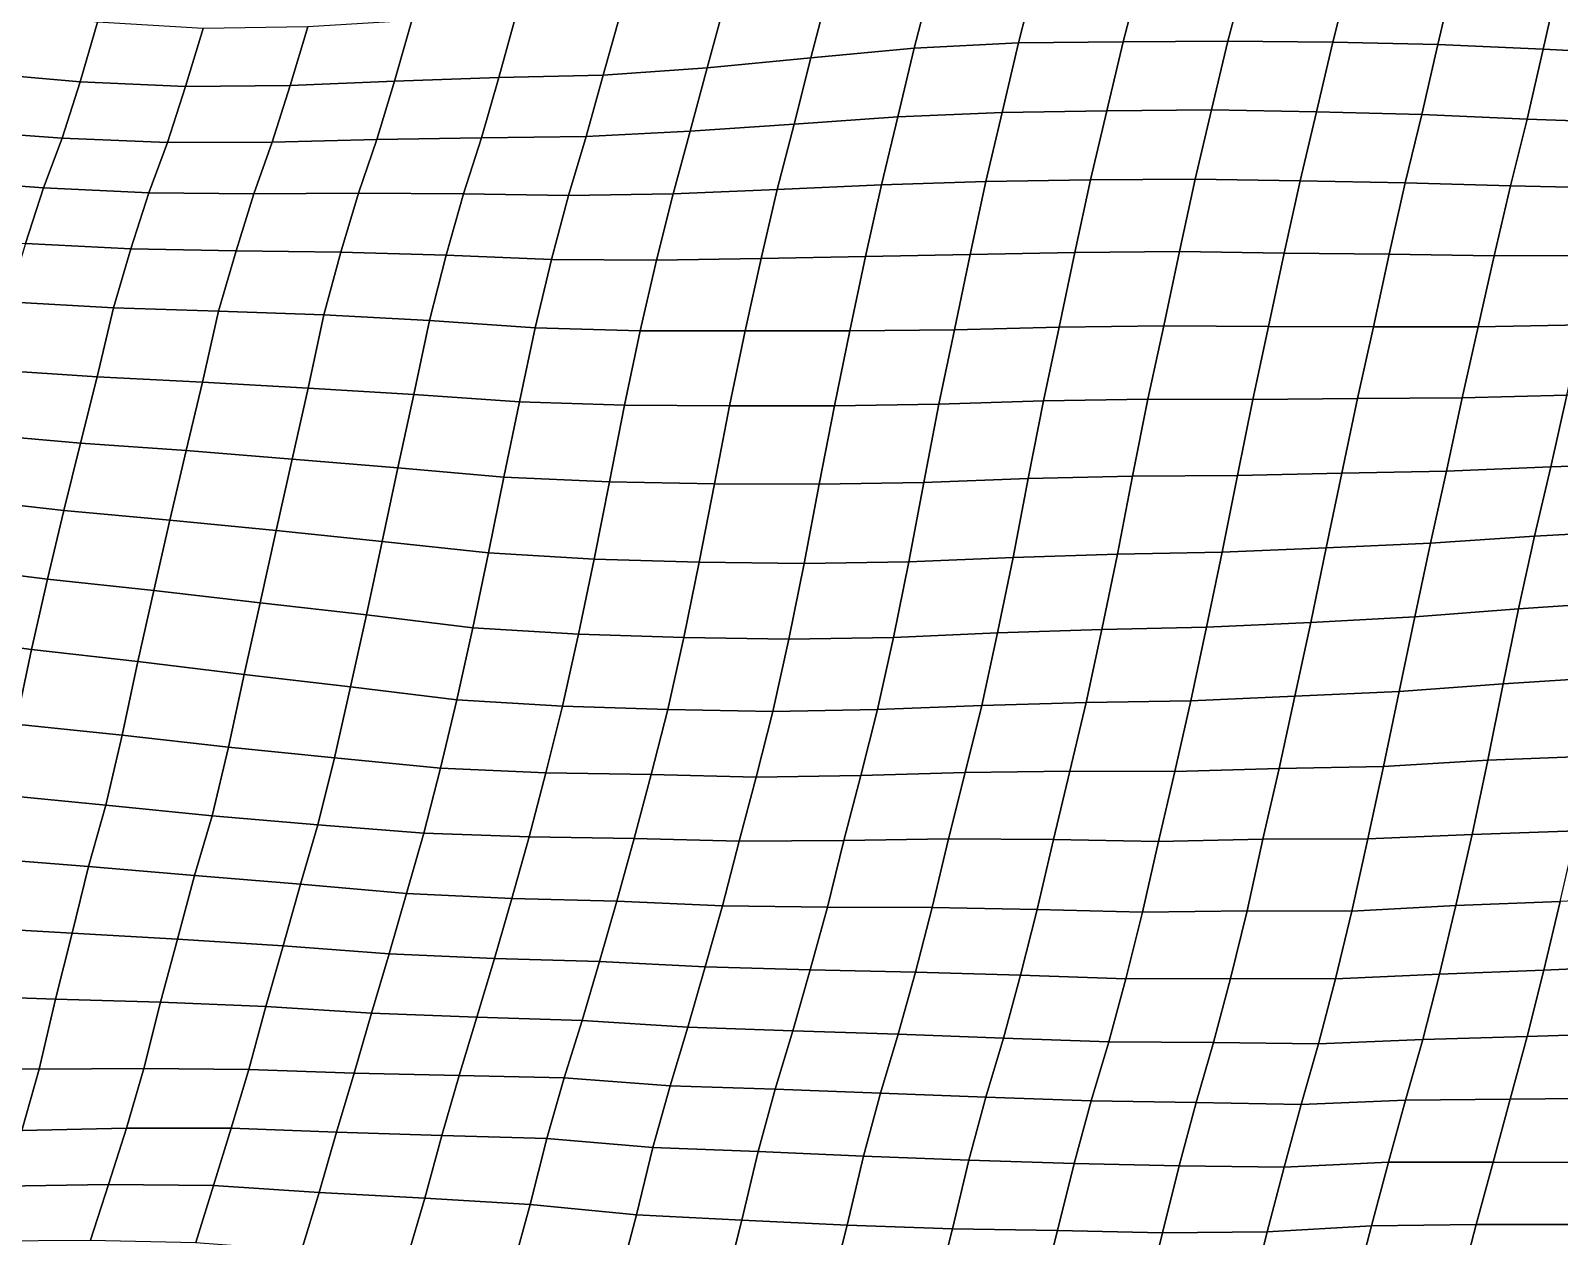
# Model space of a CAD drawing. Header units: metres. Extents: x -7.8 to 5.5, y -4.8 to 2.7.
# Drawn here: x -5.636 to -3.516, y -2.28 to -0.607 of the extents above; entities that cross this region are included whole.
import ezdxf

# ---------------------------------------------------------------- set-up
doc = ezdxf.new("R2010")
doc.units = ezdxf.units.M

msp = doc.modelspace()

# ---------------------------------------------------------------- linework, layer by layer
at = {"layer": 'C2'}
for points in [[(-4.5309, -0.55636, -10.81968), (-4.55441, -0.64493, -10.70221), (-4.41074, -0.63144, -10.66022), (-4.38752, -0.54056, -10.77562)], [(-4.38752, -0.54056, -10.77562), (-4.41074, -0.63144, -10.66022), (-4.26629, -0.62421, -10.62384), (-4.24313, -0.5329, -10.73885)], [(-4.24313, -0.5329, -10.73885), (-4.26629, -0.62421, -10.62384), (-4.12113, -0.62269, -10.5926), (-4.09772, -0.53336, -10.70938)], [(-4.09772, -0.53336, -10.70938), (-4.12113, -0.62269, -10.5926), (-3.97587, -0.62194, -10.56204), (-3.95244, -0.53272, -10.67892)], [(-3.95244, -0.53272, -10.67892), (-3.97587, -0.62194, -10.56204), (-3.83033, -0.62339, -10.53346), (-3.80725, -0.53142, -10.64787)], [(-3.80725, -0.53142, -10.64787), (-3.83033, -0.62339, -10.53346), (-3.68459, -0.62649, -10.50635), (-3.66203, -0.53035, -10.61702)], [(-3.66203, -0.53035, -10.61702), (-3.68459, -0.62649, -10.50635), (-3.53845, -0.63278, -10.48211), (-3.5162, -0.53421, -10.59061)], [(-3.5162, -0.53421, -10.59061), (-3.53845, -0.63278, -10.48211), (-3.39215, -0.64038, -10.45905), (-3.36984, -0.54226, -10.56794)], [(-4.81822, -0.58345, -10.90377), (-4.8421, -0.66905, -10.78363), (-4.69802, -0.65886, -10.7446), (-4.67424, -0.57249, -10.86404)], [(-4.67424, -0.57249, -10.86404), (-4.69802, -0.65886, -10.7446), (-4.55441, -0.64493, -10.70221), (-4.5309, -0.55636, -10.81968)], [(-5.69098, -0.57838, -11.07852), (-5.7147, -0.66519, -10.95947), (-5.56772, -0.67817, -10.94124), (-5.54349, -0.59543, -11.06394)], [(-5.25195, -0.60206, -11.01012), (-5.27635, -0.68349, -10.88624), (-5.13179, -0.67714, -10.85066), (-5.10772, -0.59308, -10.97217)], [(-5.10772, -0.59308, -10.97217), (-5.13179, -0.67714, -10.85066), (-4.98703, -0.67244, -10.81656), (-4.96315, -0.58684, -10.93669)], [(-4.96315, -0.58684, -10.93669), (-4.98703, -0.67244, -10.81656), (-4.8421, -0.66905, -10.78363), (-4.81822, -0.58345, -10.90377)], [(-5.54349, -0.59543, -11.06394), (-5.56772, -0.67817, -10.94124), (-5.42153, -0.68489, -10.91739), (-5.39703, -0.60424, -11.04196)], [(-5.39703, -0.60424, -11.04196), (-5.42153, -0.68489, -10.91739), (-5.27635, -0.68349, -10.88624), (-5.25195, -0.60206, -11.01012)], [(-4.55441, -0.64493, -10.70221), (-4.5775, -0.73679, -10.5877), (-4.43339, -0.72681, -10.54886), (-4.41074, -0.63144, -10.66022)], [(-4.41074, -0.63144, -10.66022), (-4.43339, -0.72681, -10.54886), (-4.28877, -0.72101, -10.51377), (-4.26629, -0.62421, -10.62384)], [(-4.26629, -0.62421, -10.62384), (-4.28877, -0.72101, -10.51377), (-4.14374, -0.7184, -10.48154), (-4.12113, -0.62269, -10.5926)], [(-4.12113, -0.62269, -10.5926), (-4.14374, -0.7184, -10.48154), (-3.99853, -0.71721, -10.45059), (-3.97587, -0.62194, -10.56204)], [(-3.97587, -0.62194, -10.56204), (-3.99853, -0.71721, -10.45059), (-3.85282, -0.72009, -10.42329), (-3.83033, -0.62339, -10.53346)], [(-3.83033, -0.62339, -10.53346), (-3.85282, -0.72009, -10.42329), (-3.70701, -0.72373, -10.39667), (-3.68459, -0.62649, -10.50635)], [(-3.68459, -0.62649, -10.50635), (-3.70701, -0.72373, -10.39667), (-3.56089, -0.72991, -10.37233), (-3.53845, -0.63278, -10.48211)], [(-3.53845, -0.63278, -10.48211), (-3.56089, -0.72991, -10.37233), (-3.41486, -0.73531, -10.3473), (-3.39215, -0.64038, -10.45905)], [(-4.69802, -0.65886, -10.7446), (-4.72161, -0.74676, -10.62654), (-4.5775, -0.73679, -10.5877), (-4.55441, -0.64493, -10.70221)], [(-5.7147, -0.66519, -10.95947), (-5.73921, -0.74573, -10.83481), (-5.59255, -0.75619, -10.81431), (-5.56772, -0.67817, -10.94124)], [(-5.56772, -0.67817, -10.94124), (-5.59255, -0.75619, -10.81431), (-5.44644, -0.76225, -10.78986), (-5.42153, -0.68489, -10.91739)], [(-5.27635, -0.68349, -10.88624), (-5.30113, -0.76183, -10.75961), (-5.15622, -0.75834, -10.72658), (-5.13179, -0.67714, -10.85066)], [(-5.13179, -0.67714, -10.85066), (-5.15622, -0.75834, -10.72658), (-5.01115, -0.75606, -10.69465), (-4.98703, -0.67244, -10.81656)], [(-4.98703, -0.67244, -10.81656), (-5.01115, -0.75606, -10.69465), (-4.86603, -0.75421, -10.66311), (-4.8421, -0.66905, -10.78363)], [(-4.8421, -0.66905, -10.78363), (-4.86603, -0.75421, -10.66311), (-4.72161, -0.74676, -10.62654), (-4.69802, -0.65886, -10.7446)], [(-5.42153, -0.68489, -10.91739), (-5.44644, -0.76225, -10.78986), (-5.30113, -0.76183, -10.75961), (-5.27635, -0.68349, -10.88624)], [(-4.28877, -0.72101, -10.51377), (-4.31138, -0.81671, -10.40271), (-4.16632, -0.81432, -10.37067), (-4.14374, -0.7184, -10.48154)], [(-4.14374, -0.7184, -10.48154), (-4.16632, -0.81432, -10.37067), (-4.02111, -0.81324, -10.33982), (-3.99853, -0.71721, -10.45059)], [(-3.99853, -0.71721, -10.45059), (-4.02111, -0.81324, -10.33982), (-3.87543, -0.81579, -10.31222), (-3.85282, -0.72009, -10.42329)], [(-3.85282, -0.72009, -10.42329), (-3.87543, -0.81579, -10.31222), (-3.72975, -0.81845, -10.28473), (-3.70701, -0.72373, -10.39667)], [(-4.72161, -0.74676, -10.62654), (-4.74534, -0.83346, -10.50739), (-4.60072, -0.82766, -10.4723), (-4.5775, -0.73679, -10.5877)], [(-4.5775, -0.73679, -10.5877), (-4.60072, -0.82766, -10.4723), (-4.4562, -0.82098, -10.43642), (-4.43339, -0.72681, -10.54886)], [(-4.43339, -0.72681, -10.54886), (-4.4562, -0.82098, -10.43642), (-4.31138, -0.81671, -10.40271), (-4.28877, -0.72101, -10.51377)], [(-3.70701, -0.72373, -10.39667), (-3.72975, -0.81845, -10.28473), (-3.58387, -0.82265, -10.25861), (-3.56089, -0.72991, -10.37233)], [(-3.56089, -0.72991, -10.37233), (-3.58387, -0.82265, -10.25861), (-3.43813, -0.82574, -10.2315), (-3.41486, -0.73531, -10.3473)], [(-5.73921, -0.74573, -10.83481), (-5.76519, -0.81452, -10.69959), (-5.61847, -0.82542, -10.67948), (-5.59255, -0.75619, -10.81431)], [(-5.59255, -0.75619, -10.81431), (-5.61847, -0.82542, -10.67948), (-5.47224, -0.83247, -10.65593), (-5.44644, -0.76225, -10.78986)], [(-5.44644, -0.76225, -10.78986), (-5.47224, -0.83247, -10.65593), (-5.32673, -0.8337, -10.62715), (-5.30113, -0.76183, -10.75961)], [(-5.30113, -0.76183, -10.75961), (-5.32673, -0.8337, -10.62715), (-5.18151, -0.83262, -10.5963), (-5.15622, -0.75834, -10.72658)], [(-5.15622, -0.75834, -10.72658), (-5.18151, -0.83262, -10.5963), (-5.03603, -0.83363, -10.56732), (-5.01115, -0.75606, -10.69465)], [(-5.01115, -0.75606, -10.69465), (-5.03603, -0.83363, -10.56732), (-4.89036, -0.83618, -10.53972), (-4.86603, -0.75421, -10.66311)], [(-4.86603, -0.75421, -10.66311), (-4.89036, -0.83618, -10.53972), (-4.74534, -0.83346, -10.50739), (-4.72161, -0.74676, -10.62654)], [(-5.76519, -0.81452, -10.69959), (-5.78993, -0.89319, -10.57324), (-5.64338, -0.90277, -10.55196), (-5.61847, -0.82542, -10.67948)], [(-5.61847, -0.82542, -10.67948), (-5.64338, -0.90277, -10.55196), (-5.4971, -0.91016, -10.5287), (-5.47224, -0.83247, -10.65593)], [(-4.60072, -0.82766, -10.4723), (-4.6233, -0.92358, -10.36144), (-4.47832, -0.92064, -10.32891), (-4.4562, -0.82098, -10.43642)], [(-4.4562, -0.82098, -10.43642), (-4.47832, -0.92064, -10.32891), (-4.33329, -0.91802, -10.29668), (-4.31138, -0.81671, -10.40271)], [(-4.31138, -0.81671, -10.40271), (-4.33329, -0.91802, -10.29668), (-4.18829, -0.91519, -10.26425), (-4.16632, -0.81432, -10.37067)], [(-4.16632, -0.81432, -10.37067), (-4.18829, -0.91519, -10.26425), (-4.04311, -0.91378, -10.2331), (-4.02111, -0.81324, -10.33982)], [(-4.02111, -0.81324, -10.33982), (-4.04311, -0.91378, -10.2331), (-3.89751, -0.91578, -10.20501), (-3.87543, -0.81579, -10.31222)], [(-3.87543, -0.81579, -10.31222), (-3.89751, -0.91578, -10.20501), (-3.75193, -0.91756, -10.17672), (-3.72975, -0.81845, -10.28473)], [(-3.72975, -0.81845, -10.28473), (-3.75193, -0.91756, -10.17672), (-3.60633, -0.91956, -10.14863), (-3.58387, -0.82265, -10.25861)], [(-3.58387, -0.82265, -10.25861), (-3.60633, -0.91956, -10.14863), (-3.461, -0.91936, -10.11857), (-3.43813, -0.82574, -10.2315)], [(-5.47224, -0.83247, -10.65593), (-5.4971, -0.91016, -10.5287), (-5.35142, -0.91282, -10.5012), (-5.32673, -0.8337, -10.62715)], [(-5.32673, -0.8337, -10.62715), (-5.35142, -0.91282, -10.5012), (-5.20584, -0.91459, -10.47291), (-5.18151, -0.83262, -10.5963)], [(-5.18151, -0.83262, -10.5963), (-5.20584, -0.91459, -10.47291), (-5.05996, -0.91879, -10.44679), (-5.03603, -0.83363, -10.56732)], [(-5.03603, -0.83363, -10.56732), (-5.05996, -0.91879, -10.44679), (-4.91385, -0.92486, -10.42235), (-4.89036, -0.83618, -10.53972)], [(-4.89036, -0.83618, -10.53972), (-4.91385, -0.92486, -10.42235), (-4.76837, -0.92587, -10.39337), (-4.74534, -0.83346, -10.50739)], [(-4.74534, -0.83346, -10.50739), (-4.76837, -0.92587, -10.39337), (-4.6233, -0.92358, -10.36144), (-4.60072, -0.82766, -10.4723)], [(-5.64338, -0.90277, -10.55196), (-5.66786, -0.98354, -10.42749), (-5.52144, -0.99202, -10.40521), (-5.4971, -0.91016, -10.5287)], [(-5.4971, -0.91016, -10.5287), (-5.52144, -0.99202, -10.40521), (-5.37554, -0.99644, -10.37929), (-5.35142, -0.91282, -10.5012)], [(-5.35142, -0.91282, -10.5012), (-5.37554, -0.99644, -10.37929), (-5.22952, -1.00173, -10.35416), (-5.20584, -0.91459, -10.47291)], [(-5.20584, -0.91459, -10.47291), (-5.22952, -1.00173, -10.35416), (-5.08323, -1.00922, -10.331), (-5.05996, -0.91879, -10.44679)], [(-5.05996, -0.91879, -10.44679), (-5.08323, -1.00922, -10.331), (-4.93657, -1.01968, -10.3105), (-4.91385, -0.92486, -10.42235)], [(-4.91385, -0.92486, -10.42235), (-4.93657, -1.01968, -10.3105), (-4.79073, -1.02355, -10.28409), (-4.76837, -0.92587, -10.39337)], [(-4.76837, -0.92587, -10.39337), (-4.79073, -1.02355, -10.28409), (-4.64534, -1.0239, -10.25452), (-4.6233, -0.92358, -10.36144)], [(-4.6233, -0.92358, -10.36144), (-4.64534, -1.0239, -10.25452), (-4.49999, -1.02381, -10.22455), (-4.47832, -0.92064, -10.32891)], [(-4.47832, -0.92064, -10.32891), (-4.49999, -1.02381, -10.22455), (-4.35483, -1.0223, -10.19331), (-4.33329, -0.91802, -10.29668)], [(-4.33329, -0.91802, -10.29668), (-4.35483, -1.0223, -10.19331), (-4.20994, -1.01858, -10.16009), (-4.18829, -0.91519, -10.26425)], [(-4.18829, -0.91519, -10.26425), (-4.20994, -1.01858, -10.16009), (-4.06483, -1.01663, -10.12845), (-4.04311, -0.91378, -10.2331)], [(-4.04311, -0.91378, -10.2331), (-4.06483, -1.01663, -10.12845), (-3.91934, -1.01775, -10.09957), (-3.89751, -0.91578, -10.20501)], [(-3.89751, -0.91578, -10.20501), (-3.91934, -1.01775, -10.09957), (-3.77394, -1.0181, -10.07), (-3.75193, -0.91756, -10.17672)], [(-3.75193, -0.91756, -10.17672), (-3.77394, -1.0181, -10.07), (-3.62858, -1.01812, -10.04013), (-3.60633, -0.91956, -10.14863)], [(-3.60633, -0.91956, -10.14863), (-3.62858, -1.01812, -10.04013), (-3.4836, -1.01518, -10.00761), (-3.461, -0.91936, -10.11857)], [(-5.66786, -0.98354, -10.42749), (-5.69065, -1.07781, -10.31514), (-5.54406, -1.08772, -10.29415), (-5.52144, -0.99202, -10.40521)], [(-5.52144, -0.99202, -10.40521), (-5.54406, -1.08772, -10.29415), (-5.39781, -1.09489, -10.2707), (-5.37554, -0.99644, -10.37929)], [(-5.37554, -0.99644, -10.37929), (-5.39781, -1.09489, -10.2707), (-5.25143, -1.10304, -10.24813), (-5.22952, -1.00173, -10.35416)], [(-5.22952, -1.00173, -10.35416), (-5.25143, -1.10304, -10.24813), (-5.10495, -1.11207, -10.22635), (-5.08323, -1.00922, -10.331)], [(-5.08323, -1.00922, -10.331), (-5.10495, -1.11207, -10.22635), (-4.95832, -1.12231, -10.20565), (-4.93657, -1.01968, -10.3105)], [(-4.20994, -1.01858, -10.16009), (-4.23173, -1.12088, -10.05494), (-4.08669, -1.11837, -10.02281), (-4.06483, -1.01663, -10.12845)], [(-4.06483, -1.01663, -10.12845), (-4.08669, -1.11837, -10.02281), (-3.94128, -1.11883, -9.99334), (-3.91934, -1.01775, -10.09957)], [(-3.91934, -1.01775, -10.09957), (-3.94128, -1.11883, -9.99334), (-3.79609, -1.11754, -9.96229), (-3.77394, -1.0181, -10.07)], [(-3.62858, -1.01812, -10.04013), (-3.65084, -1.11668, -9.93164), (-3.50592, -1.11319, -9.89862), (-3.4836, -1.01518, -10.00761)], [(-4.93657, -1.01968, -10.3105), (-4.95832, -1.12231, -10.20565), (-4.81241, -1.12672, -10.17973), (-4.79073, -1.02355, -10.28409)], [(-4.79073, -1.02355, -10.28409), (-4.81241, -1.12672, -10.17973), (-4.6669, -1.12795, -10.15095), (-4.64534, -1.0239, -10.25452)], [(-4.64534, -1.0239, -10.25452), (-4.6669, -1.12795, -10.15095), (-4.52158, -1.12776, -10.12089), (-4.49999, -1.02381, -10.22455)], [(-4.49999, -1.02381, -10.22455), (-4.52158, -1.12776, -10.12089), (-4.37652, -1.12536, -10.08885), (-4.35483, -1.0223, -10.19331)], [(-4.35483, -1.0223, -10.19331), (-4.37652, -1.12536, -10.08885), (-4.23173, -1.12088, -10.05494), (-4.20994, -1.01858, -10.16009)], [(-3.77394, -1.0181, -10.07), (-3.79609, -1.11754, -9.96229), (-3.65084, -1.11668, -9.93164), (-3.62858, -1.01812, -10.04013)], [(-5.69065, -1.07781, -10.31514), (-5.71411, -1.16671, -10.19797), (-5.56715, -1.17958, -10.17964), (-5.54406, -1.08772, -10.29415)], [(-5.54406, -1.08772, -10.29415), (-5.56715, -1.17958, -10.17964), (-5.4205, -1.18993, -10.15904), (-5.39781, -1.09489, -10.2707)], [(-5.39781, -1.09489, -10.2707), (-5.4205, -1.18993, -10.15904), (-5.27369, -1.2016, -10.13963), (-5.25143, -1.10304, -10.24813)], [(-5.25143, -1.10304, -10.24813), (-5.27369, -1.2016, -10.13963), (-5.12684, -1.2136, -10.12051), (-5.10495, -1.11207, -10.22635)], [(-5.10495, -1.11207, -10.22635), (-5.12684, -1.2136, -10.12051), (-4.97982, -1.22691, -10.10258), (-4.95832, -1.12231, -10.20565)], [(-4.95832, -1.12231, -10.20565), (-4.97982, -1.22691, -10.10258), (-4.83366, -1.2333, -10.07843), (-4.81241, -1.12672, -10.17973)], [(-4.37652, -1.12536, -10.08885), (-4.39751, -1.23403, -9.98943), (-4.25283, -1.22867, -9.95473), (-4.23173, -1.12088, -10.05494)], [(-4.23173, -1.12088, -10.05494), (-4.25283, -1.22867, -9.95473), (-4.1079, -1.22528, -9.92181), (-4.08669, -1.11837, -10.02281)], [(-4.08669, -1.11837, -10.02281), (-4.1079, -1.22528, -9.92181), (-3.96268, -1.22421, -9.89096), (-3.94128, -1.11883, -9.99334)], [(-3.94128, -1.11883, -9.99334), (-3.96268, -1.22421, -9.89096), (-3.81768, -1.22137, -9.85853), (-3.79609, -1.11754, -9.96229)], [(-3.79609, -1.11754, -9.96229), (-3.81768, -1.22137, -9.85853), (-3.67271, -1.21832, -9.8259), (-3.65084, -1.11668, -9.93164)], [(-3.65084, -1.11668, -9.93164), (-3.67271, -1.21832, -9.8259), (-3.52807, -1.21263, -9.79091), (-3.50592, -1.11319, -9.89862)], [(-3.50592, -1.11319, -9.89862), (-3.52807, -1.21263, -9.79091), (-3.3833, -1.20792, -9.7568), (-3.36094, -1.11024, -9.86609)], [(-4.81241, -1.12672, -10.17973), (-4.83366, -1.2333, -10.07843), (-4.68796, -1.23607, -10.05103), (-4.6669, -1.12795, -10.15095)], [(-4.6669, -1.12795, -10.15095), (-4.68796, -1.23607, -10.05103), (-4.54254, -1.23664, -10.02166), (-4.52158, -1.12776, -10.12089)], [(-4.52158, -1.12776, -10.12089), (-4.54254, -1.23664, -10.02166), (-4.39751, -1.23403, -9.98943), (-4.37652, -1.12536, -10.08885)], [(-5.71411, -1.16671, -10.19797), (-5.7375, -1.25626, -10.08139), (-5.59006, -1.27287, -10.06641), (-5.56715, -1.17958, -10.17964)], [(-5.56715, -1.17958, -10.17964), (-5.59006, -1.27287, -10.06641), (-5.44303, -1.2863, -10.04857), (-5.4205, -1.18993, -10.15904)], [(-5.4205, -1.18993, -10.15904), (-5.44303, -1.2863, -10.04857), (-5.29585, -1.30093, -10.03182), (-5.27369, -1.2016, -10.13963)], [(-5.27369, -1.2016, -10.13963), (-5.29585, -1.30093, -10.03182), (-5.14864, -1.31578, -10.01527), (-5.12684, -1.2136, -10.12051)], [(-3.52807, -1.21263, -9.79091), (-3.55067, -1.30844, -9.67995), (-3.40629, -1.30066, -9.64308), (-3.3833, -1.20792, -9.7568)], [(-5.12684, -1.2136, -10.12051), (-5.14864, -1.31578, -10.01527), (-5.00126, -1.33195, -9.9999), (-4.97982, -1.22691, -10.10258)], [(-4.97982, -1.22691, -10.10258), (-5.00126, -1.33195, -9.9999), (-4.85486, -1.34032, -9.97753), (-4.83366, -1.2333, -10.07843)], [(-4.39751, -1.23403, -9.98943), (-4.41831, -1.34423, -9.89138), (-4.27368, -1.33843, -9.85629), (-4.25283, -1.22867, -9.95473)], [(-4.25283, -1.22867, -9.95473), (-4.27368, -1.33843, -9.85629), (-4.12892, -1.33373, -9.82218), (-4.1079, -1.22528, -9.92181)], [(-4.1079, -1.22528, -9.92181), (-4.12892, -1.33373, -9.82218), (-3.98395, -1.33068, -9.78956), (-3.96268, -1.22421, -9.89096)], [(-3.96268, -1.22421, -9.89096), (-3.98395, -1.33068, -9.78956), (-3.83932, -1.32488, -9.75447), (-3.81768, -1.22137, -9.85853)], [(-3.81768, -1.22137, -9.85853), (-3.83932, -1.32488, -9.75447), (-3.69481, -1.31809, -9.71849), (-3.67271, -1.21832, -9.8259)], [(-3.67271, -1.21832, -9.8259), (-3.69481, -1.31809, -9.71849), (-3.55067, -1.30844, -9.67995), (-3.52807, -1.21263, -9.79091)], [(-4.83366, -1.2333, -10.07843), (-4.85486, -1.34032, -9.97753), (-4.70895, -1.34474, -9.9516), (-4.68796, -1.23607, -10.05103)], [(-4.68796, -1.23607, -10.05103), (-4.70895, -1.34474, -9.9516), (-4.56337, -1.34663, -9.92342), (-4.54254, -1.23664, -10.02166)], [(-4.54254, -1.23664, -10.02166), (-4.56337, -1.34663, -9.92342), (-4.41831, -1.34423, -9.89138), (-4.39751, -1.23403, -9.98943)], [(-5.7375, -1.25626, -10.08139), (-5.76036, -1.34999, -9.96855), (-5.61269, -1.36847, -9.95525), (-5.59006, -1.27287, -10.06641)], [(-5.59006, -1.27287, -10.06641), (-5.61269, -1.36847, -9.95525), (-5.4654, -1.38398, -9.93929), (-5.44303, -1.2863, -10.04857)], [(-5.44303, -1.2863, -10.04857), (-5.4654, -1.38398, -9.93929), (-5.31792, -1.40092, -9.92461), (-5.29585, -1.30093, -10.03182)], [(-5.29585, -1.30093, -10.03182), (-5.31792, -1.40092, -9.92461), (-5.17048, -1.41764, -9.90973), (-5.14864, -1.31578, -10.01527)], [(-3.69481, -1.31809, -9.71849), (-3.71659, -1.42049, -9.61344), (-3.57265, -1.4092, -9.57342), (-3.55067, -1.30844, -9.67995)], [(-3.55067, -1.30844, -9.67995), (-3.57265, -1.4092, -9.57342), (-3.42847, -1.39977, -9.53508), (-3.40629, -1.30066, -9.64308)], [(-5.14864, -1.31578, -10.01527), (-5.17048, -1.41764, -9.90973), (-5.02288, -1.43557, -9.89594), (-5.00126, -1.33195, -9.9999)], [(-5.00126, -1.33195, -9.9999), (-5.02288, -1.43557, -9.89594), (-4.8764, -1.4446, -9.87416), (-4.85486, -1.34032, -9.97753)], [(-4.27368, -1.33843, -9.85629), (-4.29521, -1.44282, -9.75302), (-4.15044, -1.43811, -9.71891), (-4.12892, -1.33373, -9.82218)], [(-4.12892, -1.33373, -9.82218), (-4.15044, -1.43811, -9.71891), (-4.0055, -1.43484, -9.68609), (-3.98395, -1.33068, -9.78956)], [(-3.98395, -1.33068, -9.78956), (-4.0055, -1.43484, -9.68609), (-3.86094, -1.42849, -9.65051), (-3.83932, -1.32488, -9.75447)], [(-3.83932, -1.32488, -9.75447), (-3.86094, -1.42849, -9.65051), (-3.71659, -1.42049, -9.61344), (-3.69481, -1.31809, -9.71849)], [(-5.76036, -1.34999, -9.96855), (-5.78286, -1.44657, -9.85828), (-5.63511, -1.46571, -9.84557), (-5.61269, -1.36847, -9.95525)], [(-4.85486, -1.34032, -9.97753), (-4.8764, -1.4446, -9.87416), (-4.73047, -1.44923, -9.84843), (-4.70895, -1.34474, -9.9516)], [(-4.70895, -1.34474, -9.9516), (-4.73047, -1.44923, -9.84843), (-4.58481, -1.45167, -9.82074), (-4.56337, -1.34663, -9.92342)], [(-4.56337, -1.34663, -9.92342), (-4.58481, -1.45167, -9.82074), (-4.43976, -1.44928, -9.7887), (-4.41831, -1.34423, -9.89138)], [(-4.41831, -1.34423, -9.89138), (-4.43976, -1.44928, -9.7887), (-4.29521, -1.44282, -9.75302), (-4.27368, -1.33843, -9.85629)], [(-5.61269, -1.36847, -9.95525), (-5.63511, -1.46571, -9.84557), (-5.48767, -1.48243, -9.83069), (-5.4654, -1.38398, -9.93929)], [(-5.4654, -1.38398, -9.93929), (-5.48767, -1.48243, -9.83069), (-5.34006, -1.50047, -9.817), (-5.31792, -1.40092, -9.92461)], [(-5.31792, -1.40092, -9.92461), (-5.34006, -1.50047, -9.817), (-5.19253, -1.51785, -9.80271), (-5.17048, -1.41764, -9.90973)], [(-5.17048, -1.41764, -9.90973), (-5.19253, -1.51785, -9.80271), (-5.04495, -1.53567, -9.78882), (-5.02288, -1.43557, -9.89594)], [(-3.86094, -1.42849, -9.65051), (-3.88274, -1.53068, -9.54526), (-3.73821, -1.52411, -9.50948), (-3.71659, -1.42049, -9.61344)], [(-3.71659, -1.42049, -9.61344), (-3.73821, -1.52411, -9.50948), (-3.59421, -1.51325, -9.46985), (-3.57265, -1.4092, -9.57342)], [(-3.57265, -1.4092, -9.57342), (-3.59421, -1.51325, -9.46985), (-3.44999, -1.50427, -9.4319), (-3.42847, -1.39977, -9.53508)], [(-5.02288, -1.43557, -9.89594), (-5.04495, -1.53567, -9.78882), (-4.89849, -1.54448, -9.76684), (-4.8764, -1.4446, -9.87416)], [(-4.29521, -1.44282, -9.75302), (-4.31722, -1.54336, -9.6463), (-4.17237, -1.53931, -9.61278), (-4.15044, -1.43811, -9.71891)], [(-4.15044, -1.43811, -9.71891), (-4.17237, -1.53931, -9.61278), (-4.02732, -1.53692, -9.58075), (-4.0055, -1.43484, -9.68609)], [(-4.0055, -1.43484, -9.68609), (-4.02732, -1.53692, -9.58075), (-3.88274, -1.53068, -9.54526), (-3.86094, -1.42849, -9.65051)], [(-5.78286, -1.44657, -9.85828), (-5.8043, -1.55161, -9.7556), (-5.65675, -1.56921, -9.74151), (-5.63511, -1.46571, -9.84557)], [(-4.8764, -1.4446, -9.87416), (-4.89849, -1.54448, -9.76684), (-4.75259, -1.54889, -9.74092), (-4.73047, -1.44923, -9.84843)], [(-4.73047, -1.44923, -9.84843), (-4.75259, -1.54889, -9.74092), (-4.60686, -1.55188, -9.71372), (-4.58481, -1.45167, -9.82074)], [(-4.58481, -1.45167, -9.82074), (-4.60686, -1.55188, -9.71372), (-4.46183, -1.54927, -9.68149), (-4.43976, -1.44928, -9.7887)], [(-4.43976, -1.44928, -9.7887), (-4.46183, -1.54927, -9.68149), (-4.31722, -1.54336, -9.6463), (-4.29521, -1.44282, -9.75302)], [(-5.63511, -1.46571, -9.84557), (-5.65675, -1.56921, -9.74151), (-5.50945, -1.58472, -9.72555), (-5.48767, -1.48243, -9.83069)], [(-5.48767, -1.48243, -9.83069), (-5.50945, -1.58472, -9.72555), (-5.36205, -1.60112, -9.71037), (-5.34006, -1.50047, -9.817)], [(-5.34006, -1.50047, -9.817), (-5.36205, -1.60112, -9.71037), (-5.2148, -1.6163, -9.69412), (-5.19253, -1.51785, -9.80271)], [(-3.59421, -1.51325, -9.46985), (-3.61549, -1.61961, -9.36836), (-3.47088, -1.6137, -9.33317), (-3.44999, -1.50427, -9.4319)], [(-5.19253, -1.51785, -9.80271), (-5.2148, -1.6163, -9.69412), (-5.06767, -1.63049, -9.67697), (-5.04495, -1.53567, -9.78882)], [(-3.88274, -1.53068, -9.54526), (-3.90481, -1.63078, -9.43815), (-3.75978, -1.62816, -9.40591), (-3.73821, -1.52411, -9.50948)], [(-3.73821, -1.52411, -9.50948), (-3.75978, -1.62816, -9.40591), (-3.61549, -1.61961, -9.36836), (-3.59421, -1.51325, -9.46985)], [(-5.04495, -1.53567, -9.78882), (-5.06767, -1.63049, -9.67697), (-4.92153, -1.63678, -9.65272), (-4.89849, -1.54448, -9.76684)], [(-4.89849, -1.54448, -9.76684), (-4.92153, -1.63678, -9.65272), (-4.77584, -1.63943, -9.62523), (-4.75259, -1.54889, -9.74092)], [(-4.46183, -1.54927, -9.68149), (-4.48499, -1.64058, -9.56648), (-4.34017, -1.63631, -9.53277), (-4.31722, -1.54336, -9.6463)], [(-4.31722, -1.54336, -9.6463), (-4.34017, -1.63631, -9.53277), (-4.19501, -1.6348, -9.50152), (-4.17237, -1.53931, -9.61278)], [(-4.17237, -1.53931, -9.61278), (-4.19501, -1.6348, -9.50152), (-4.0496, -1.63526, -9.47205), (-4.02732, -1.53692, -9.58075)], [(-4.02732, -1.53692, -9.58075), (-4.0496, -1.63526, -9.47205), (-3.90481, -1.63078, -9.43815), (-3.88274, -1.53068, -9.54526)], [(-4.75259, -1.54889, -9.74092), (-4.77584, -1.63943, -9.62523), (-4.63003, -1.64308, -9.59861), (-4.60686, -1.55188, -9.71372)], [(-4.60686, -1.55188, -9.71372), (-4.63003, -1.64308, -9.59861), (-4.48499, -1.64058, -9.56648), (-4.46183, -1.54927, -9.68149)], [(-5.65675, -1.56921, -9.74151), (-5.67902, -1.66766, -9.63292), (-5.5319, -1.68175, -9.61567), (-5.50945, -1.58472, -9.72555)], [(-5.50945, -1.58472, -9.72555), (-5.5319, -1.68175, -9.61567), (-5.3847, -1.69649, -9.59902), (-5.36205, -1.60112, -9.71037)], [(-5.36205, -1.60112, -9.71037), (-5.3847, -1.69649, -9.59902), (-5.23777, -1.70915, -9.58049), (-5.2148, -1.6163, -9.69412)], [(-5.2148, -1.6163, -9.69412), (-5.23777, -1.70915, -9.58049), (-5.09097, -1.7207, -9.56098), (-5.06767, -1.63049, -9.67697)], [(-5.06767, -1.63049, -9.67697), (-5.09097, -1.7207, -9.56098), (-4.94497, -1.72589, -9.53575), (-4.92153, -1.63678, -9.65272)], [(-4.0496, -1.63526, -9.47205), (-4.07207, -1.73206, -9.36198), (-3.9271, -1.72901, -9.32935), (-3.90481, -1.63078, -9.43815)], [(-3.90481, -1.63078, -9.43815), (-3.9271, -1.72901, -9.32935), (-3.78179, -1.7287, -9.29919), (-3.75978, -1.62816, -9.40591)], [(-3.75978, -1.62816, -9.40591), (-3.78179, -1.7287, -9.29919), (-3.63723, -1.72235, -9.26361), (-3.61549, -1.61961, -9.36836)], [(-3.61549, -1.61961, -9.36836), (-3.63723, -1.72235, -9.26361), (-3.4925, -1.71732, -9.22921), (-3.47088, -1.6137, -9.33317)], [(-4.92153, -1.63678, -9.65272), (-4.94497, -1.72589, -9.53575), (-4.79934, -1.72811, -9.50785), (-4.77584, -1.63943, -9.62523)], [(-4.77584, -1.63943, -9.62523), (-4.79934, -1.72811, -9.50785), (-4.6535, -1.73197, -9.48144), (-4.63003, -1.64308, -9.59861)], [(-4.63003, -1.64308, -9.59861), (-4.6535, -1.73197, -9.48144), (-4.50828, -1.7309, -9.45059), (-4.48499, -1.64058, -9.56648)], [(-4.48499, -1.64058, -9.56648), (-4.50828, -1.7309, -9.45059), (-4.3632, -1.72872, -9.41875), (-4.34017, -1.63631, -9.53277)], [(-4.34017, -1.63631, -9.53277), (-4.3632, -1.72872, -9.41875), (-4.21775, -1.72951, -9.38958), (-4.19501, -1.6348, -9.50152)], [(-4.19501, -1.6348, -9.50152), (-4.21775, -1.72951, -9.38958), (-4.07207, -1.73206, -9.36198), (-4.0496, -1.63526, -9.47205)], [(-5.67902, -1.66766, -9.63292), (-5.70262, -1.75546, -9.51476), (-5.5558, -1.76713, -9.49534), (-5.5319, -1.68175, -9.61567)], [(-5.5319, -1.68175, -9.61567), (-5.5558, -1.76713, -9.49534), (-5.40894, -1.77923, -9.47632), (-5.3847, -1.69649, -9.59902)], [(-5.3847, -1.69649, -9.59902), (-5.40894, -1.77923, -9.47632), (-5.26204, -1.79156, -9.4575), (-5.23777, -1.70915, -9.58049)], [(-5.23777, -1.70915, -9.58049), (-5.26204, -1.79156, -9.4575), (-5.11506, -1.80454, -9.43927), (-5.09097, -1.7207, -9.56098)], [(-3.63723, -1.72235, -9.26361), (-3.65944, -1.82124, -9.15541), (-3.51479, -1.81566, -9.12051), (-3.4925, -1.71732, -9.22921)], [(-5.09097, -1.7207, -9.56098), (-5.11506, -1.80454, -9.43927), (-4.96888, -1.81116, -9.41532), (-4.94497, -1.72589, -9.53575)], [(-4.94497, -1.72589, -9.53575), (-4.96888, -1.81116, -9.41532), (-4.82306, -1.81491, -9.38881), (-4.79934, -1.72811, -9.50785)], [(-4.79934, -1.72811, -9.50785), (-4.82306, -1.81491, -9.38881), (-4.67689, -1.82142, -9.36476), (-4.6535, -1.73197, -9.48144)], [(-4.6535, -1.73197, -9.48144), (-4.67689, -1.82142, -9.36476), (-4.53128, -1.82353, -9.33677), (-4.50828, -1.7309, -9.45059)], [(-4.50828, -1.7309, -9.45059), (-4.53128, -1.82353, -9.33677), (-4.38586, -1.82399, -9.3073), (-4.3632, -1.72872, -9.41875)], [(-4.3632, -1.72872, -9.41875), (-4.38586, -1.82399, -9.3073), (-4.24019, -1.82654, -9.2797), (-4.21775, -1.72951, -9.38958)], [(-4.21775, -1.72951, -9.38958), (-4.24019, -1.82654, -9.2797), (-4.09437, -1.83029, -9.25319), (-4.07207, -1.73206, -9.36198)], [(-4.07207, -1.73206, -9.36198), (-4.09437, -1.83029, -9.25319), (-3.94925, -1.82845, -9.22164), (-3.9271, -1.72901, -9.32935)], [(-3.9271, -1.72901, -9.32935), (-3.94925, -1.82845, -9.22164), (-3.80386, -1.82869, -9.19198), (-3.78179, -1.7287, -9.29919)], [(-3.78179, -1.7287, -9.29919), (-3.80386, -1.82869, -9.19198), (-3.65944, -1.82124, -9.15541), (-3.63723, -1.72235, -9.26361)], [(-5.70262, -1.75546, -9.51476), (-5.72524, -1.85105, -9.4036), (-5.57883, -1.85953, -9.38132), (-5.5558, -1.76713, -9.49534)], [(-5.5558, -1.76713, -9.49534), (-5.57883, -1.85953, -9.38132), (-5.43243, -1.8679, -9.35895), (-5.40894, -1.77923, -9.47632)], [(-5.40894, -1.77923, -9.47632), (-5.43243, -1.8679, -9.35895), (-5.28593, -1.87705, -9.33727), (-5.26204, -1.79156, -9.4575)], [(-5.26204, -1.79156, -9.4575), (-5.28593, -1.87705, -9.33727), (-5.13922, -1.88794, -9.31717), (-5.11506, -1.80454, -9.43927)], [(-5.11506, -1.80454, -9.43927), (-5.13922, -1.88794, -9.31717), (-4.99306, -1.89434, -9.29302), (-4.96888, -1.81116, -9.41532)], [(-4.96888, -1.81116, -9.41532), (-4.99306, -1.89434, -9.29302), (-4.84718, -1.89853, -9.2669), (-4.82306, -1.81491, -9.38881)], [(-4.82306, -1.81491, -9.38881), (-4.84718, -1.89853, -9.2669), (-4.70085, -1.90635, -9.24404), (-4.67689, -1.82142, -9.36476)], [(-4.67689, -1.82142, -9.36476), (-4.70085, -1.90635, -9.24404), (-4.55499, -1.91044, -9.21782), (-4.53128, -1.82353, -9.33677)], [(-3.80386, -1.82869, -9.19198), (-3.82665, -1.92296, -9.07963), (-3.68216, -1.91607, -9.04356), (-3.65944, -1.82124, -9.15541)], [(-3.65944, -1.82124, -9.15541), (-3.68216, -1.91607, -9.04356), (-3.53748, -1.9107, -9.00886), (-3.51479, -1.81566, -9.12051)], [(-3.51479, -1.81566, -9.12051), (-3.53748, -1.9107, -9.00886), (-3.39295, -1.90413, -8.97308), (-3.37031, -1.80865, -9.08434)], [(-4.53128, -1.82353, -9.33677), (-4.55499, -1.91044, -9.21782), (-4.40926, -1.91343, -9.19062), (-4.38586, -1.82399, -9.3073)], [(-4.38586, -1.82399, -9.3073), (-4.40926, -1.91343, -9.19062), (-4.26335, -1.91785, -9.16469), (-4.24019, -1.82654, -9.2797)], [(-4.24019, -1.82654, -9.2797), (-4.26335, -1.91785, -9.16469), (-4.11739, -1.9227, -9.13917), (-4.09437, -1.83029, -9.25319)], [(-4.09437, -1.83029, -9.25319), (-4.11739, -1.9227, -9.13917), (-3.97211, -1.92217, -9.10881), (-3.94925, -1.82845, -9.22164)], [(-3.94925, -1.82845, -9.22164), (-3.97211, -1.92217, -9.10881), (-3.82665, -1.92296, -9.07963), (-3.80386, -1.82869, -9.19198)], [(-5.72524, -1.85105, -9.4036), (-5.74795, -1.94599, -9.29185), (-5.60195, -1.95117, -9.26661), (-5.57883, -1.85953, -9.38132)], [(-5.57883, -1.85953, -9.38132), (-5.60195, -1.95117, -9.26661), (-5.45607, -1.95537, -9.2405), (-5.43243, -1.8679, -9.35895)], [(-5.43243, -1.8679, -9.35895), (-5.45607, -1.95537, -9.2405), (-5.31, -1.9611, -9.21576), (-5.28593, -1.87705, -9.33727)], [(-5.28593, -1.87705, -9.33727), (-5.31, -1.9611, -9.21576), (-5.16346, -1.97057, -9.19437), (-5.13922, -1.88794, -9.31717)], [(-5.13922, -1.88794, -9.31717), (-5.16346, -1.97057, -9.19437), (-5.01742, -1.97609, -9.16944), (-4.99306, -1.89434, -9.29302)], [(-4.99306, -1.89434, -9.29302), (-5.01742, -1.97609, -9.16944), (-4.87153, -1.9804, -9.14342), (-4.84718, -1.89853, -9.2669)], [(-4.84718, -1.89853, -9.2669), (-4.87153, -1.9804, -9.14342), (-4.72502, -1.98965, -9.12183), (-4.70085, -1.90635, -9.24404)], [(-4.70085, -1.90635, -9.24404), (-4.72502, -1.98965, -9.12183), (-4.579, -1.99494, -9.0967), (-4.55499, -1.91044, -9.21782)], [(-3.53748, -1.9107, -9.00886), (-3.56052, -2.003, -8.89474), (-3.41577, -1.99819, -8.86054), (-3.39295, -1.90413, -8.97308)], [(-4.55499, -1.91044, -9.21782), (-4.579, -1.99494, -9.0967), (-4.43307, -1.99958, -9.07098), (-4.40926, -1.91343, -9.19062)], [(-4.40926, -1.91343, -9.19062), (-4.43307, -1.99958, -9.07098), (-4.28702, -2.00509, -9.04604), (-4.26335, -1.91785, -9.16469)], [(-4.26335, -1.91785, -9.16469), (-4.28702, -2.00509, -9.04604), (-4.14101, -2.01039, -9.02091), (-4.11739, -1.9227, -9.13917)], [(-4.11739, -1.9227, -9.13917), (-4.14101, -2.01039, -9.02091), (-3.99554, -2.01129, -8.99183), (-3.97211, -1.92217, -9.10881)], [(-3.97211, -1.92217, -9.10881), (-3.99554, -2.01129, -8.99183), (-3.84995, -2.01318, -8.96364), (-3.82665, -1.92296, -9.07963)], [(-3.82665, -1.92296, -9.07963), (-3.84995, -2.01318, -8.96364), (-3.70538, -2.00694, -8.92816), (-3.68216, -1.91607, -9.04356)], [(-3.68216, -1.91607, -9.04356), (-3.70538, -2.00694, -8.92816), (-3.56052, -2.003, -8.89474), (-3.53748, -1.9107, -9.00886)], [(-5.74795, -1.94599, -9.29185), (-5.76996, -2.04653, -9.18512), (-5.62442, -2.04798, -9.15654), (-5.60195, -1.95117, -9.26661)], [(-5.60195, -1.95117, -9.26661), (-5.62442, -2.04798, -9.15654), (-5.47918, -2.04712, -9.12589), (-5.45607, -1.95537, -9.2405)], [(-5.45607, -1.95537, -9.2405), (-5.47918, -2.04712, -9.12589), (-5.33366, -2.04846, -9.0972), (-5.31, -1.9611, -9.21576)], [(-5.31, -1.9611, -9.21576), (-5.33366, -2.04846, -9.0972), (-5.18767, -2.05354, -9.07187), (-5.16346, -1.97057, -9.19437)], [(-5.16346, -1.97057, -9.19437), (-5.18767, -2.05354, -9.07187), (-5.04187, -2.05707, -9.04516), (-5.01742, -1.97609, -9.16944)], [(-5.01742, -1.97609, -9.16944), (-5.04187, -2.05707, -9.04516), (-4.89612, -2.06028, -9.01816), (-4.87153, -1.9804, -9.14342)], [(-4.87153, -1.9804, -9.14342), (-4.89612, -2.06028, -9.01816), (-4.74942, -2.07107, -8.99795), (-4.72502, -1.98965, -9.12183)], [(-4.72502, -1.98965, -9.12183), (-4.74942, -2.07107, -8.99795), (-4.60348, -2.0757, -8.97223), (-4.579, -1.99494, -9.0967)], [(-4.579, -1.99494, -9.0967), (-4.60348, -2.0757, -8.97223), (-4.45741, -2.08144, -8.94749), (-4.43307, -1.99958, -9.07098)], [(-4.43307, -1.99958, -9.07098), (-4.45741, -2.08144, -8.94749), (-4.31137, -2.08695, -8.92256), (-4.28702, -2.00509, -9.04604)], [(-4.28702, -2.00509, -9.04604), (-4.31137, -2.08695, -8.92256), (-4.16541, -2.09181, -8.89703), (-4.14101, -2.01039, -9.02091)], [(-4.14101, -2.01039, -9.02091), (-4.16541, -2.09181, -8.89703), (-4.01972, -2.09447, -8.86953), (-3.99554, -2.01129, -8.99183)], [(-3.99554, -2.01129, -8.99183), (-4.01972, -2.09447, -8.86953), (-3.87402, -2.09724, -8.84213), (-3.84995, -2.01318, -8.96364)], [(-3.84995, -2.01318, -8.96364), (-3.87402, -2.09724, -8.84213), (-3.72946, -2.09089, -8.80655), (-3.70538, -2.00694, -8.92816)], [(-3.70538, -2.00694, -8.92816), (-3.72946, -2.09089, -8.80655), (-3.58423, -2.08992, -8.77579), (-3.56052, -2.003, -8.89474)], [(-3.56052, -2.003, -8.89474), (-3.58423, -2.08992, -8.77579), (-3.43905, -2.08851, -8.74465), (-3.41577, -1.99819, -8.86054)], [(-5.76996, -2.04653, -9.18512), (-5.79357, -2.13421, -9.06686), (-5.64833, -2.13335, -9.03621), (-5.62442, -2.04798, -9.15654)], [(-5.62442, -2.04798, -9.15654), (-5.64833, -2.13335, -9.03621), (-5.50337, -2.13019, -9.00349), (-5.47918, -2.04712, -9.12589)], [(-5.47918, -2.04712, -9.12589), (-5.50337, -2.13019, -9.00349), (-5.35806, -2.12988, -8.97332), (-5.33366, -2.04846, -9.0972)], [(-5.33366, -2.04846, -9.0972), (-5.35806, -2.12988, -8.97332), (-5.21197, -2.13573, -8.94868), (-5.18767, -2.05354, -9.07187)], [(-5.18767, -2.05354, -9.07187), (-5.21197, -2.13573, -8.94868), (-5.06609, -2.13992, -8.92257), (-5.04187, -2.05707, -9.04516)], [(-5.04187, -2.05707, -9.04516), (-5.06609, -2.13992, -8.92257), (-4.92017, -2.14445, -8.89674), (-4.89612, -2.06028, -9.01816)], [(-4.89612, -2.06028, -9.01816), (-4.92017, -2.14445, -8.89674), (-4.77326, -2.15689, -8.87802), (-4.74942, -2.07107, -8.99795)], [(-4.74942, -2.07107, -8.99795), (-4.77326, -2.15689, -8.87802), (-4.62722, -2.1624, -8.85308), (-4.60348, -2.0757, -8.97223)], [(-4.60348, -2.0757, -8.97223), (-4.62722, -2.1624, -8.85308), (-4.48105, -2.1689, -8.82904), (-4.45741, -2.08144, -8.94749)], [(-4.45741, -2.08144, -8.94749), (-4.48105, -2.1689, -8.82904), (-4.335, -2.17453, -8.8042), (-4.31137, -2.08695, -8.92256)], [(-4.31137, -2.08695, -8.92256), (-4.335, -2.17453, -8.8042), (-4.18909, -2.17894, -8.77828), (-4.16541, -2.09181, -8.89703)], [(-4.16541, -2.09181, -8.89703), (-4.18909, -2.17894, -8.77828), (-4.04331, -2.18237, -8.75147), (-4.01972, -2.09447, -8.86953)], [(-4.01972, -2.09447, -8.86953), (-4.04331, -2.18237, -8.75147), (-3.89772, -2.18426, -8.72328), (-3.87402, -2.09724, -8.84213)], [(-3.87402, -2.09724, -8.84213), (-3.89772, -2.18426, -8.72328), (-3.75324, -2.17725, -8.6871), (-3.72946, -2.09089, -8.80655)], [(-3.72946, -2.09089, -8.80655), (-3.75324, -2.17725, -8.6871), (-3.60791, -2.17705, -8.65704), (-3.58423, -2.08992, -8.77579)], [(-3.58423, -2.08992, -8.77579), (-3.60791, -2.17705, -8.65704), (-3.46248, -2.17774, -8.62777), (-3.43905, -2.08851, -8.74465)], [(-5.64833, -2.13335, -9.03621), (-5.67326, -2.21049, -8.90849), (-5.52818, -2.20832, -8.87665), (-5.50337, -2.13019, -9.00349)], [(-5.50337, -2.13019, -9.00349), (-5.52818, -2.20832, -8.87665), (-5.38266, -2.20966, -8.84797), (-5.35806, -2.12988, -8.97332)], [(-5.35806, -2.12988, -8.97332), (-5.38266, -2.20966, -8.84797), (-5.23611, -2.21924, -8.82668), (-5.21197, -2.13573, -8.94868)], [(-5.21197, -2.13573, -8.94868), (-5.23611, -2.21924, -8.82668), (-5.08975, -2.22728, -8.80401), (-5.06609, -2.13992, -8.92257)], [(-5.06609, -2.13992, -8.92257), (-5.08975, -2.22728, -8.80401), (-4.94332, -2.23587, -8.78184), (-4.92017, -2.14445, -8.89674)], [(-4.92017, -2.14445, -8.89674), (-4.94332, -2.23587, -8.78184), (-4.79617, -2.25028, -8.76489), (-4.77326, -2.15689, -8.87802)], [(-4.77326, -2.15689, -8.87802), (-4.79617, -2.25028, -8.76489), (-4.64989, -2.25767, -8.74163), (-4.62722, -2.1624, -8.85308)], [(-4.62722, -2.1624, -8.85308), (-4.64989, -2.25767, -8.74163), (-4.50368, -2.2645, -8.71788), (-4.48105, -2.1689, -8.82904)], [(-4.48105, -2.1689, -8.82904), (-4.50368, -2.2645, -8.71788), (-4.35771, -2.26946, -8.69245), (-4.335, -2.17453, -8.8042)], [(-4.335, -2.17453, -8.8042), (-4.35771, -2.26946, -8.69245), (-4.21202, -2.27212, -8.66495), (-4.18909, -2.17894, -8.77828)], [(-4.18909, -2.17894, -8.77828), (-4.21202, -2.27212, -8.66495), (-4.06629, -2.27511, -8.63775), (-4.04331, -2.18237, -8.75147)], [(-4.04331, -2.18237, -8.75147), (-4.06629, -2.27511, -8.63775), (-3.9211, -2.27381, -8.6067), (-3.89772, -2.18426, -8.72328)], [(-3.89772, -2.18426, -8.72328), (-3.9211, -2.27381, -8.6067), (-3.7768, -2.26538, -8.56924), (-3.75324, -2.17725, -8.6871)], [(-3.75324, -2.17725, -8.6871), (-3.7768, -2.26538, -8.56924), (-3.63167, -2.26364, -8.5378), (-3.60791, -2.17705, -8.65704)], [(-3.60791, -2.17705, -8.65704), (-3.63167, -2.26364, -8.5378), (-3.48631, -2.26366, -8.50793), (-3.46248, -2.17774, -8.62777)], [(-5.67326, -2.21049, -8.90849), (-5.69839, -2.28609, -8.77938), (-5.55314, -2.28524, -8.74873), (-5.52818, -2.20832, -8.87665)], [(-5.52818, -2.20832, -8.87665), (-5.55314, -2.28524, -8.74873), (-5.40736, -2.28866, -8.72192), (-5.38266, -2.20966, -8.84797)], [(-5.38266, -2.20966, -8.84797), (-5.40736, -2.28866, -8.72192), (-5.26063, -2.29967, -8.70191), (-5.23611, -2.21924, -8.82668)], [(-5.23611, -2.21924, -8.82668), (-5.26063, -2.29967, -8.70191), (-5.11393, -2.31046, -8.68171), (-5.08975, -2.22728, -8.80401)], [(-5.08975, -2.22728, -8.80401), (-5.11393, -2.31046, -8.68171), (-4.96713, -2.32202, -8.6622), (-4.94332, -2.23587, -8.78184)], [(-4.94332, -2.23587, -8.78184), (-4.96713, -2.32202, -8.6622), (-4.81955, -2.33984, -8.64831), (-4.79617, -2.25028, -8.76489)], [(-4.79617, -2.25028, -8.76489), (-4.81955, -2.33984, -8.64831), (-4.67305, -2.34898, -8.62662), (-4.64989, -2.25767, -8.74163)], [(-4.64989, -2.25767, -8.74163), (-4.67305, -2.34898, -8.62662), (-4.52673, -2.35669, -8.60366), (-4.50368, -2.2645, -8.71788)], [(-4.50368, -2.2645, -8.71788), (-4.52673, -2.35669, -8.60366), (-4.38074, -2.36176, -8.57833), (-4.35771, -2.26946, -8.69245)], [(-3.9211, -2.27381, -8.6067), (-3.94418, -2.36578, -8.49228), (-3.80003, -2.35614, -8.45374), (-3.7768, -2.26538, -8.56924)], [(-3.7768, -2.26538, -8.56924), (-3.80003, -2.35614, -8.45374), (-3.65486, -2.35473, -8.4226), (-3.63167, -2.26364, -8.5378)], [(-3.63167, -2.26364, -8.5378), (-3.65486, -2.35473, -8.4226), (-3.50933, -2.35607, -8.39391), (-3.48631, -2.26366, -8.50793)], [(-4.35771, -2.26946, -8.69245), (-4.38074, -2.36176, -8.57833), (-4.23511, -2.36398, -8.55044), (-4.21202, -2.27212, -8.66495)], [(-4.21202, -2.27212, -8.66495), (-4.23511, -2.36398, -8.55044), (-4.08929, -2.36774, -8.52393), (-4.06629, -2.27511, -8.63775)], [(-4.06629, -2.27511, -8.63775), (-4.08929, -2.36774, -8.52393), (-3.94418, -2.36578, -8.49228), (-3.9211, -2.27381, -8.6067)]]:
    msp.add_3dface(points, dxfattribs=at)

doc.saveas('drawing.dxf')
